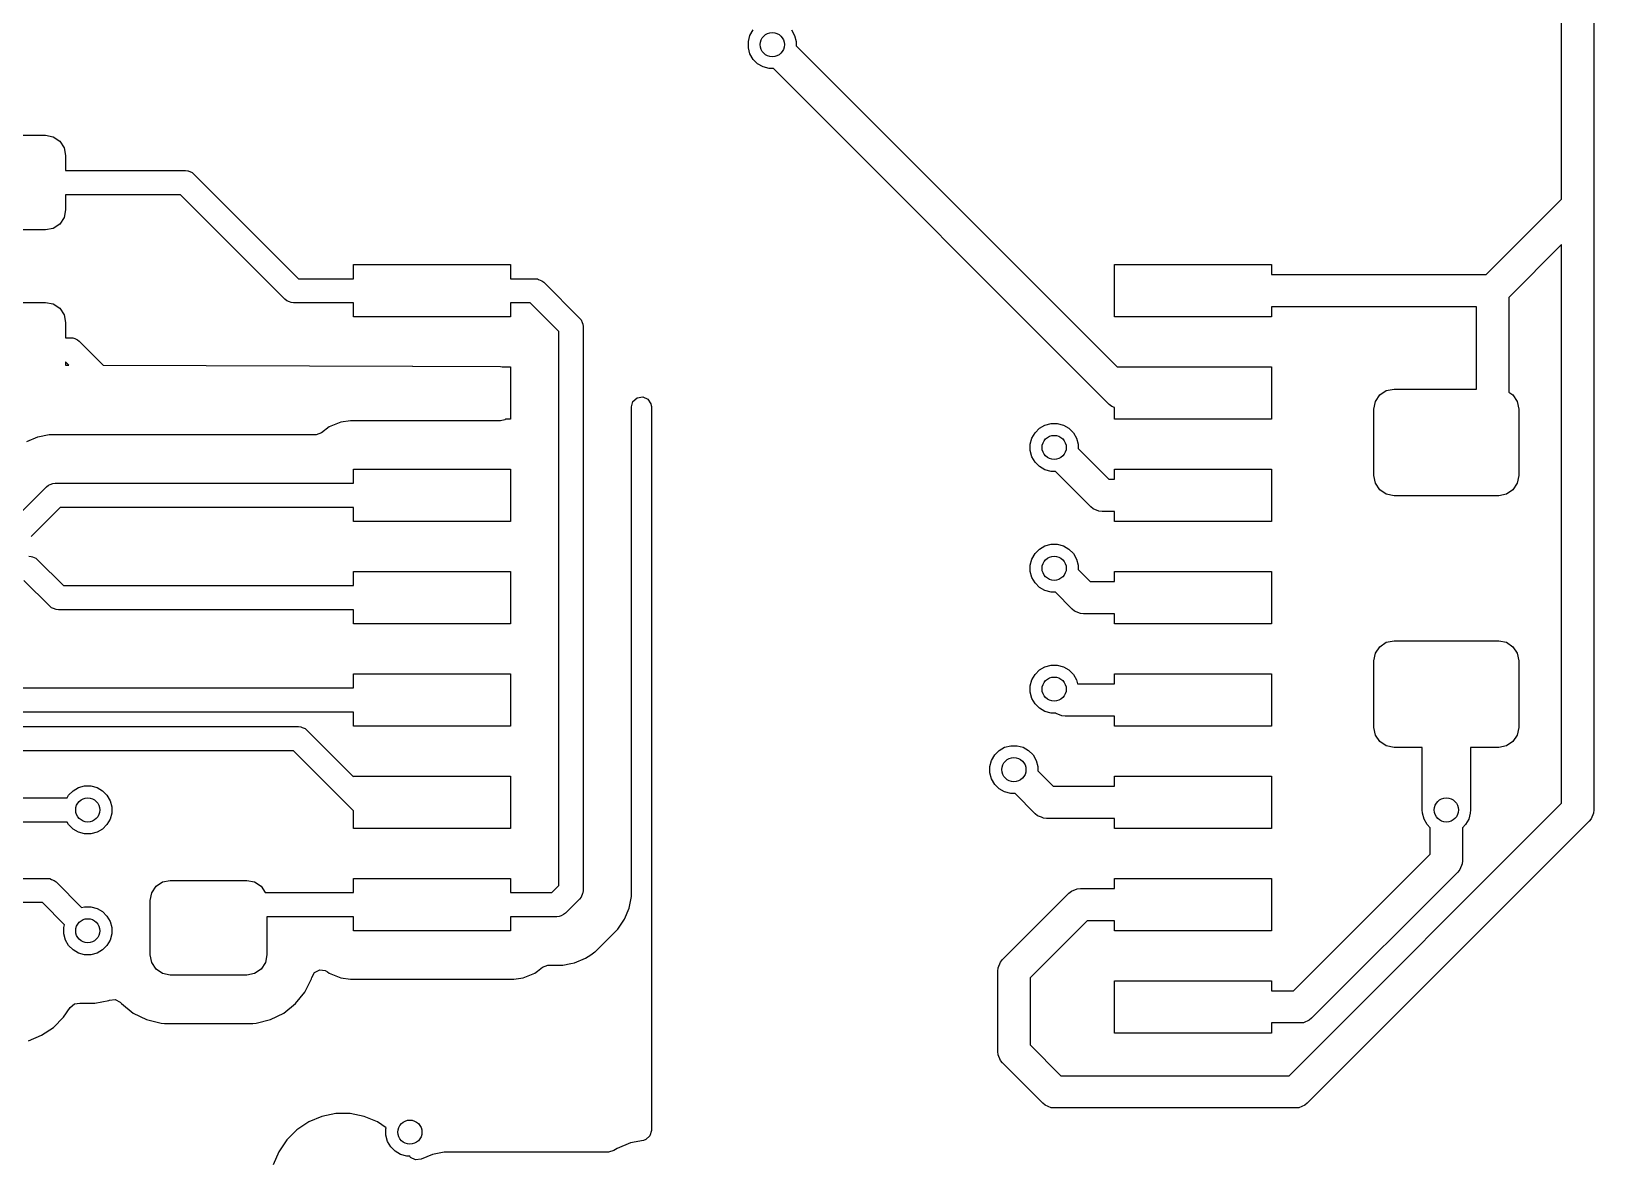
# Model space of a CAD drawing. Header units: inches. Extents: x 1.32 to 5.22, y -7.01 to -1.14.
# Drawn here: x 4.421 to 5.185, y -3.183 to -2.631 of the extents above; entities that cross this region are included whole.
import ezdxf

# ---------------------------------------------------------------- set-up
doc = ezdxf.new("R2010")
doc.units = ezdxf.units.IN
doc.header["$MEASUREMENT"] = 0
doc.layers.add('F.Cu', color=13, linetype='CONTINUOUS', true_color=0xc83434)

msp = doc.modelspace()

# ---------------------------------------------------------------- linework, layer by layer
at = {"layer": 'F.Cu', "linetype": 'CONTINUOUS'}
for p, q in [((5.18504, -2.35787), (5.18504, -2.71654)), ((5.16929, -2.71327), (5.16929, -2.36114)), ((4.77175, -2.63625), (4.77255, -2.63328)), ((4.77255, -2.63328), (4.77409, -2.63061)), ((4.79283, -2.63061), (4.79438, -2.63328)), ((4.79438, -2.63328), (4.79517, -2.63625)), ((4.77175, -2.63934), (4.77175, -2.63625)), ((4.77255, -2.64232), (4.77175, -2.63934)), ((4.77409, -2.64499), (4.77255, -2.64232)), ((4.79517, -2.63625), (4.79517, -2.63837)), ((4.79517, -2.63837), (4.95208, -2.79528)), ((4.77627, -2.64717), (4.77409, -2.64499)), ((4.77894, -2.64871), (4.77627, -2.64717)), ((4.78192, -2.64951), (4.77894, -2.64871)), ((4.78404, -2.64951), (4.78192, -2.64951)), ((4.94817, -2.81364), (4.78404, -2.64951)), ((4.41535, -2.68209), (4.42815, -2.68209)), ((4.42815, -2.68209), (4.43192, -2.68284)), ((4.43192, -2.68284), (4.43511, -2.68497)), ((4.43511, -2.68497), (4.43724, -2.68816)), ((4.43724, -2.68816), (4.43799, -2.69193)), ((4.43799, -2.69193), (4.43799, -2.69931)), ((4.43799, -2.69931), (4.49656, -2.69931)), ((4.49656, -2.69931), (4.49771, -2.69942)), ((4.49771, -2.69942), (4.49789, -2.6995)), ((4.49789, -2.6995), (4.49984, -2.70031)), ((4.49984, -2.70031), (4.50073, -2.70104)), ((4.50073, -2.70104), (4.55186, -2.75217)), ((4.49411, -2.71112), (4.43799, -2.71112)), ((4.43799, -2.71112), (4.43799, -2.7185)), ((4.54523, -2.76225), (4.49411, -2.71112)), ((4.43799, -2.7185), (4.43724, -2.72227)), ((5.13237, -2.7502), (5.16929, -2.71327)), ((5.18504, -2.71654), (5.18504, -3.01181)), ((4.43511, -2.72546), (4.43192, -2.7276)), ((4.43724, -2.72227), (4.43511, -2.72546)), ((4.42815, -2.72835), (4.39075, -2.72835)), ((4.43192, -2.7276), (4.42815, -2.72835)), ((5.16929, -2.73554), (5.1435, -2.76133)), ((5.16929, -3.00855), (5.16929, -2.73554)), ((4.57874, -2.75217), (4.57874, -2.74528)), ((4.57874, -2.74528), (4.65551, -2.74528)), ((4.65551, -2.74528), (4.65551, -2.75217)), ((4.95079, -2.77087), (4.95079, -2.74528)), ((4.95079, -2.74528), (5.02756, -2.74528)), ((5.02756, -2.74528), (5.02756, -2.7502)), ((4.55186, -2.75217), (4.57874, -2.75217)), ((4.65551, -2.75217), (4.66752, -2.75217)), ((4.66752, -2.75217), (4.66867, -2.75228)), ((4.66867, -2.75228), (4.66921, -2.7525)), ((4.66921, -2.7525), (4.6708, -2.75316)), ((4.6708, -2.75316), (4.6717, -2.7539)), ((4.6717, -2.7539), (4.68922, -2.77141)), ((5.02756, -2.7502), (5.13237, -2.7502)), ((4.39075, -2.76378), (4.42815, -2.76378)), ((4.42815, -2.76378), (4.43192, -2.76453)), ((4.43192, -2.76453), (4.43511, -2.76666)), ((4.54613, -2.76298), (4.54523, -2.76225)), ((4.54738, -2.7635), (4.54613, -2.76298)), ((4.54826, -2.76386), (4.54738, -2.7635)), ((4.54941, -2.76398), (4.54826, -2.76386)), ((4.57874, -2.76398), (4.54941, -2.76398)), ((4.57874, -2.77087), (4.57874, -2.76398)), ((4.66507, -2.76398), (4.65551, -2.76398)), ((4.65551, -2.76398), (4.65551, -2.77087)), ((4.67913, -2.77804), (4.66507, -2.76398)), ((5.1435, -2.76133), (5.1435, -2.80762)), ((4.43511, -2.76666), (4.43724, -2.76986)), ((4.43724, -2.76986), (4.43799, -2.77362)), ((4.65551, -2.77087), (4.57874, -2.77087)), ((4.68922, -2.77141), (4.68995, -2.77231)), ((4.68995, -2.77231), (4.69047, -2.77356)), ((5.02756, -2.77087), (4.95079, -2.77087)), ((5.12776, -2.76594), (5.02756, -2.76594)), ((5.02756, -2.76594), (5.02756, -2.77087)), ((5.12776, -2.8061), (5.12776, -2.76594)), ((4.43799, -2.77362), (4.43799, -2.781)), ((4.67913, -3.04873), (4.67913, -2.77804)), ((4.69047, -2.77356), (4.69083, -2.77444)), ((4.69083, -2.77444), (4.69094, -2.77559)), ((4.69094, -2.77559), (4.69094, -3.05118)), ((4.43799, -2.781), (4.44045, -2.781)), ((4.44045, -2.781), (4.4416, -2.78112)), ((4.4416, -2.78112), (4.44249, -2.78148)), ((4.44249, -2.78148), (4.44373, -2.782)), ((4.44373, -2.782), (4.44463, -2.78273)), ((4.44463, -2.78273), (4.45639, -2.79449)), ((4.43799, -2.79281), (4.43799, -2.79444)), ((4.43801, -2.79281), (4.43799, -2.79281)), ((4.43799, -2.79444), (4.43964, -2.79445)), ((4.43964, -2.79445), (4.43801, -2.79281)), ((4.45639, -2.79449), (4.60765, -2.79494)), ((4.60765, -2.79494), (4.60765, -2.79494)), ((4.60765, -2.79494), (4.60775, -2.79494)), ((4.60775, -2.79494), (4.65062, -2.79506)), ((4.65062, -2.79506), (4.65135, -2.79528)), ((4.65135, -2.79528), (4.65551, -2.79528)), ((4.65551, -2.79528), (4.65551, -2.82087)), ((4.95208, -2.79528), (5.02756, -2.79528)), ((5.02756, -2.79528), (5.02756, -2.82087)), ((4.71536, -2.81213), (4.71744, -2.81033)), ((4.71744, -2.81033), (4.72016, -2.80994)), ((4.72016, -2.80994), (4.72267, -2.81108)), ((5.07831, -2.81218), (5.08044, -2.80899)), ((5.08044, -2.80899), (5.08364, -2.80685)), ((5.08364, -2.80685), (5.0874, -2.8061)), ((5.0874, -2.8061), (5.12776, -2.8061)), ((5.1435, -2.80762), (5.14554, -2.80899)), ((5.14554, -2.80899), (5.14768, -2.81218)), ((4.71459, -2.81477), (4.71536, -2.81213)), ((4.71459, -3.04827), (4.71459, -2.81477)), ((4.72267, -2.81108), (4.72415, -2.8134)), ((4.72415, -2.8134), (4.72431, -2.81414)), ((4.72431, -2.81414), (4.72437, -2.81459)), ((4.72437, -2.81459), (4.72441, -2.81522)), ((4.72441, -2.81522), (4.72441, -3.16851)), ((4.94937, -2.81462), (4.94817, -2.81364)), ((4.95079, -2.81521), (4.94937, -2.81462)), ((4.95079, -2.82087), (4.95079, -2.81521)), ((5.07756, -2.81594), (5.07831, -2.81218)), ((5.07756, -2.84843), (5.07756, -2.81594)), ((5.14768, -2.81218), (5.14843, -2.81594)), ((5.14843, -2.81594), (5.14843, -2.84843)), ((4.56682, -2.82462), (4.56305, -2.82751)), ((4.57257, -2.82224), (4.56682, -2.82462)), ((4.57719, -2.82163), (4.57257, -2.82224)), ((4.57257, -2.82224), (4.57257, -2.82224)), ((4.65061, -2.82163), (4.57719, -2.82163)), ((4.65264, -2.82119), (4.65061, -2.82163)), ((4.65302, -2.82087), (4.65264, -2.82119)), ((4.65551, -2.82087), (4.65302, -2.82087)), ((4.91189, -2.82746), (4.91407, -2.82528)), ((4.91407, -2.82528), (4.91674, -2.82373)), ((4.91674, -2.82373), (4.91972, -2.82294)), ((4.91972, -2.82294), (4.9228, -2.82294)), ((4.9228, -2.82294), (4.92578, -2.82373)), ((4.92578, -2.82373), (4.92845, -2.82528)), ((4.92845, -2.82528), (4.93063, -2.82746)), ((5.02756, -2.82087), (4.95079, -2.82087)), ((4.42426, -2.82966), (4.41888, -2.83189)), ((4.42439, -2.82963), (4.42426, -2.82966)), ((4.42426, -2.82966), (4.42426, -2.82966)), ((4.42996, -2.82852), (4.42439, -2.82963)), ((4.56008, -2.82852), (4.42996, -2.82852)), ((4.56048, -2.82851), (4.56008, -2.82852)), ((4.56305, -2.82751), (4.56048, -2.82851)), ((4.90955, -2.8331), (4.91035, -2.83013)), ((4.90955, -2.83619), (4.90955, -2.8331)), ((4.91035, -2.83013), (4.91189, -2.82746)), ((4.93063, -2.82746), (4.93217, -2.83013)), ((4.93217, -2.83013), (4.93297, -2.8331)), ((4.93297, -2.8331), (4.93297, -2.83522)), ((4.91035, -2.83917), (4.90955, -2.83619)), ((4.91189, -2.84184), (4.91035, -2.83917)), ((4.93297, -2.83522), (4.94795, -2.8502)), ((4.57874, -2.85217), (4.57874, -2.84528)), ((4.57874, -2.84528), (4.65551, -2.84528)), ((4.65551, -2.84528), (4.65551, -2.87087)), ((4.91407, -2.84402), (4.91189, -2.84184)), ((4.91674, -2.84556), (4.91407, -2.84402)), ((4.91972, -2.84636), (4.91674, -2.84556)), ((4.92183, -2.84636), (4.91972, -2.84636)), ((4.93912, -2.86364), (4.92183, -2.84636)), ((4.95079, -2.8502), (4.95079, -2.84528)), ((4.95079, -2.84528), (5.02756, -2.84528)), ((5.02756, -2.84528), (5.02756, -2.87087)), ((5.07831, -2.85219), (5.07756, -2.84843)), ((5.14843, -2.84843), (5.14768, -2.85219)), ((4.41448, -2.86811), (4.4287, -2.8539)), ((4.4287, -2.8539), (4.42959, -2.85316)), ((4.42959, -2.85316), (4.43049, -2.85279)), ((4.43049, -2.85279), (4.43172, -2.85228)), ((4.43172, -2.85228), (4.43287, -2.85217)), ((4.43287, -2.85217), (4.57874, -2.85217)), ((4.94795, -2.8502), (4.95079, -2.8502)), ((5.08044, -2.85538), (5.07831, -2.85219)), ((5.08364, -2.85752), (5.08044, -2.85538)), ((5.14554, -2.85538), (5.14235, -2.85752)), ((5.14768, -2.85219), (5.14554, -2.85538)), ((4.43532, -2.86398), (4.4211, -2.87819)), ((4.57874, -2.86398), (4.43532, -2.86398)), ((4.57874, -2.87087), (4.57874, -2.86398)), ((4.94031, -2.86462), (4.93912, -2.86364)), ((5.0874, -2.85827), (5.08364, -2.85752)), ((5.13858, -2.85827), (5.0874, -2.85827)), ((5.14235, -2.85752), (5.13858, -2.85827)), ((4.65551, -2.87087), (4.57874, -2.87087)), ((4.94315, -2.86579), (4.94031, -2.86462)), ((4.94469, -2.86594), (4.94315, -2.86579)), ((4.95079, -2.86594), (4.94469, -2.86594)), ((4.95079, -2.87087), (4.95079, -2.86594)), ((5.02756, -2.87087), (4.95079, -2.87087)), ((4.91035, -2.88918), (4.91189, -2.88651)), ((4.91189, -2.88651), (4.91407, -2.88433)), ((4.91407, -2.88433), (4.91674, -2.88279)), ((4.91674, -2.88279), (4.91972, -2.88199)), ((4.91972, -2.88199), (4.9228, -2.88199)), ((4.9228, -2.88199), (4.92578, -2.88279)), ((4.92578, -2.88279), (4.92845, -2.88433)), ((4.92845, -2.88433), (4.93063, -2.88651)), ((4.93063, -2.88651), (4.93217, -2.88918)), ((4.42008, -2.8878), (4.42123, -2.88791)), ((4.42123, -2.88791), (4.42177, -2.88813)), ((4.42177, -2.88813), (4.42336, -2.88879)), ((4.42336, -2.88879), (4.42425, -2.88952)), ((4.42425, -2.88952), (4.43689, -2.90217)), ((4.90955, -2.89216), (4.91035, -2.88918)), ((4.90955, -2.89524), (4.90955, -2.89216)), ((4.93217, -2.88918), (4.93297, -2.89216)), ((4.93297, -2.89216), (4.93297, -2.89428)), ((4.93297, -2.89428), (4.93889, -2.9002)), ((4.43027, -2.91225), (4.41763, -2.89961)), ((4.43689, -2.90217), (4.57874, -2.90217)), ((4.57874, -2.90217), (4.57874, -2.89528)), ((4.57874, -2.89528), (4.65551, -2.89528)), ((4.65551, -2.89528), (4.65551, -2.92087)), ((4.91035, -2.89822), (4.90955, -2.89524)), ((4.91189, -2.90089), (4.91035, -2.89822)), ((4.91407, -2.90307), (4.91189, -2.90089)), ((4.93889, -2.9002), (4.95079, -2.9002)), ((4.95079, -2.9002), (4.95079, -2.89528)), ((4.95079, -2.89528), (5.02756, -2.89528)), ((5.02756, -2.89528), (5.02756, -2.92087)), ((4.91674, -2.90461), (4.91407, -2.90307)), ((4.91972, -2.90541), (4.91674, -2.90461)), ((4.92183, -2.90541), (4.91972, -2.90541)), ((4.93006, -2.91364), (4.92183, -2.90541)), ((4.43117, -2.91298), (4.43027, -2.91225)), ((4.43214, -2.91339), (4.43117, -2.91298)), ((4.4333, -2.91386), (4.43214, -2.91339)), ((4.43445, -2.91398), (4.4333, -2.91386)), ((4.57874, -2.91398), (4.43445, -2.91398)), ((4.57874, -2.92087), (4.57874, -2.91398)), ((4.93126, -2.91462), (4.93006, -2.91364)), ((4.93409, -2.91579), (4.93126, -2.91462)), ((4.93563, -2.91594), (4.93409, -2.91579)), ((4.95079, -2.91594), (4.93563, -2.91594)), ((4.95079, -2.92087), (4.95079, -2.91594)), ((4.65551, -2.92087), (4.57874, -2.92087)), ((5.02756, -2.92087), (4.95079, -2.92087)), ((5.07831, -2.93521), (5.08044, -2.93202)), ((5.08044, -2.93202), (5.08364, -2.92988)), ((5.08364, -2.92988), (5.0874, -2.92913)), ((5.0874, -2.92913), (5.13858, -2.92913)), ((5.13858, -2.92913), (5.14235, -2.92988)), ((5.14235, -2.92988), (5.14554, -2.93202)), ((5.14554, -2.93202), (5.14768, -2.93521)), ((5.07756, -2.93898), (5.07831, -2.93521)), ((5.07756, -2.97146), (5.07756, -2.93898)), ((5.14768, -2.93521), (5.14843, -2.93898)), ((5.14843, -2.93898), (5.14843, -2.97146)), ((4.57874, -2.95217), (4.57874, -2.94528)), ((4.57874, -2.94528), (4.65551, -2.94528)), ((4.65551, -2.94528), (4.65551, -2.97087)), ((4.90955, -2.95121), (4.91035, -2.94824)), ((4.91035, -2.94824), (4.91189, -2.94557)), ((4.91189, -2.94557), (4.91407, -2.94339)), ((4.91407, -2.94339), (4.91674, -2.94184)), ((4.91674, -2.94184), (4.91972, -2.94105)), ((4.91972, -2.94105), (4.9228, -2.94105)), ((4.9228, -2.94105), (4.92578, -2.94184)), ((4.92578, -2.94184), (4.92845, -2.94339)), ((4.92845, -2.94339), (4.93063, -2.94557)), ((4.93063, -2.94557), (4.93217, -2.94824)), ((4.93217, -2.94824), (4.9327, -2.9502)), ((4.95079, -2.9502), (4.95079, -2.94528)), ((4.95079, -2.94528), (5.02756, -2.94528)), ((5.02756, -2.94528), (5.02756, -2.97087)), ((4.34508, -2.95217), (4.57874, -2.95217)), ((4.90955, -2.9543), (4.90955, -2.95121)), ((4.91035, -2.95728), (4.90955, -2.9543)), ((4.9327, -2.9502), (4.95079, -2.9502)), ((4.91189, -2.95995), (4.91035, -2.95728)), ((4.91407, -2.96213), (4.91189, -2.95995)), ((4.91674, -2.96367), (4.91407, -2.96213)), ((4.91972, -2.96447), (4.91674, -2.96367)), ((4.57874, -2.96398), (4.34752, -2.96398)), ((4.35291, -2.97106), (4.55177, -2.97106)), ((4.55177, -2.97106), (4.55292, -2.97118)), ((4.55292, -2.97118), (4.5536, -2.97146)), ((4.57874, -2.97087), (4.57874, -2.96398)), ((4.65551, -2.97087), (4.57874, -2.97087)), ((4.92202, -2.96447), (4.91972, -2.96447)), ((4.9222, -2.96462), (4.92202, -2.96447)), ((4.92504, -2.96579), (4.9222, -2.96462)), ((4.92657, -2.96594), (4.92504, -2.96579)), ((4.95079, -2.96594), (4.92657, -2.96594)), ((4.95079, -2.97087), (4.95079, -2.96594)), ((5.02756, -2.97087), (4.95079, -2.97087)), ((4.5536, -2.97146), (4.55505, -2.97206)), ((4.55505, -2.97206), (4.55595, -2.97279)), ((4.55595, -2.97279), (4.57874, -2.99559)), ((5.07831, -2.97522), (5.07756, -2.97146)), ((5.08044, -2.97842), (5.07831, -2.97522)), ((5.08364, -2.98055), (5.08044, -2.97842)), ((5.14554, -2.97842), (5.14235, -2.98055)), ((5.14768, -2.97522), (5.14554, -2.97842)), ((5.14843, -2.97146), (5.14768, -2.97522)), ((4.54933, -2.98287), (4.35535, -2.98287)), ((4.5787, -3.01225), (4.54933, -2.98287)), ((4.89066, -2.98761), (4.8922, -2.98494)), ((4.8922, -2.98494), (4.89438, -2.98276)), ((4.89438, -2.98276), (4.89705, -2.98121)), ((4.89705, -2.98121), (4.90003, -2.98042)), ((4.90003, -2.98042), (4.90312, -2.98042)), ((4.90312, -2.98042), (4.90609, -2.98121)), ((4.90609, -2.98121), (4.90876, -2.98276)), ((4.90876, -2.98276), (4.91095, -2.98494)), ((4.91095, -2.98494), (4.91249, -2.98761)), ((5.0874, -2.9813), (5.08364, -2.98055)), ((5.10118, -2.9813), (5.0874, -2.9813)), ((5.10118, -3.01181), (5.10118, -2.9813)), ((5.13858, -2.9813), (5.1248, -2.9813)), ((5.1248, -2.9813), (5.1248, -3.01181)), ((5.14235, -2.98055), (5.13858, -2.9813)), ((4.88986, -2.99058), (4.89066, -2.98761)), ((4.88986, -2.99367), (4.88986, -2.99058)), ((4.89066, -2.99665), (4.88986, -2.99367)), ((4.91249, -2.98761), (4.91328, -2.99058)), ((4.91328, -2.99058), (4.91328, -2.9927)), ((4.91328, -2.9927), (4.92078, -3.0002)), ((4.44163, -3.00244), (4.4443, -3.0009)), ((4.4443, -3.0009), (4.44728, -3.0001)), ((4.44728, -3.0001), (4.45036, -3.0001)), ((4.45036, -3.0001), (4.45334, -3.0009)), ((4.45334, -3.0009), (4.45601, -3.00244)), ((4.57874, -2.99559), (4.57874, -2.99528)), ((4.57874, -2.99528), (4.65551, -2.99528)), ((4.65551, -2.99528), (4.65551, -3.02087)), ((4.8922, -2.99932), (4.89066, -2.99665)), ((4.89438, -3.0015), (4.8922, -2.99932)), ((4.89705, -3.00304), (4.89438, -3.0015)), ((4.92078, -3.0002), (4.95079, -3.0002)), ((4.95079, -3.0002), (4.95079, -2.99528)), ((4.95079, -2.99528), (5.02756, -2.99528)), ((5.02756, -2.99528), (5.02756, -3.02087)), ((4.37008, -3.00591), (4.43871, -3.00591)), ((4.43871, -3.00591), (4.43945, -3.00462)), ((4.43945, -3.00462), (4.44163, -3.00244)), ((4.45601, -3.00244), (4.45819, -3.00462)), ((4.45819, -3.00462), (4.45973, -3.00729)), ((4.45973, -3.00729), (4.46053, -3.01027)), ((4.90003, -3.00384), (4.89705, -3.00304)), ((4.90215, -3.00384), (4.90003, -3.00384)), ((4.91195, -3.01364), (4.90215, -3.00384)), ((5.03611, -3.14173), (5.16929, -3.00855)), ((4.45973, -3.01633), (4.45819, -3.019)), ((4.46053, -3.01335), (4.45973, -3.01633)), ((4.46053, -3.01027), (4.46053, -3.01335)), ((4.57874, -3.01228), (4.5787, -3.01225)), ((4.57874, -3.02087), (4.57874, -3.01228)), ((4.91314, -3.01462), (4.91195, -3.01364)), ((4.91315, -3.01462), (4.91314, -3.01462)), ((4.91508, -3.01542), (4.91315, -3.01462)), ((4.91598, -3.01579), (4.91508, -3.01542)), ((4.91752, -3.01594), (4.91598, -3.01579)), ((4.91598, -3.01579), (4.91598, -3.01579)), ((4.95079, -3.01594), (4.91752, -3.01594)), ((4.95079, -3.02087), (4.95079, -3.01594)), ((5.10128, -3.01335), (5.10118, -3.01181)), ((5.10208, -3.01633), (5.10128, -3.01335)), ((5.10362, -3.019), (5.10208, -3.01633)), ((5.1239, -3.01633), (5.12236, -3.019)), ((5.1247, -3.01335), (5.1239, -3.01633)), ((5.1248, -3.01181), (5.1247, -3.01335)), ((5.18371, -3.01619), (5.18273, -3.01738)), ((5.18489, -3.01335), (5.18371, -3.01619)), ((5.18504, -3.01181), (5.18489, -3.01335)), ((4.43871, -3.01772), (4.37252, -3.01772)), ((4.43945, -3.019), (4.43871, -3.01772)), ((4.44163, -3.02118), (4.43945, -3.019)), ((4.4443, -3.02272), (4.44163, -3.02118)), ((4.44728, -3.02352), (4.4443, -3.02272)), ((4.45036, -3.02352), (4.44728, -3.02352)), ((4.45334, -3.02272), (4.45036, -3.02352)), ((4.45601, -3.02118), (4.45334, -3.02272)), ((4.45819, -3.019), (4.45601, -3.02118)), ((4.65551, -3.02087), (4.57874, -3.02087)), ((5.02756, -3.02087), (4.95079, -3.02087)), ((5.18273, -3.01738), (5.04494, -3.15517)), ((5.10512, -3.0205), (5.10362, -3.019)), ((5.10512, -3.03335), (5.10512, -3.0205)), ((5.12236, -3.019), (5.12087, -3.0205)), ((5.12087, -3.0205), (5.12087, -3.03661)), ((5.03827, -3.1002), (5.10512, -3.03335)), ((5.12071, -3.03815), (5.11954, -3.04099)), ((5.12087, -3.03661), (5.12071, -3.03815)), ((4.1565, -3.04528), (4.42913, -3.04528)), ((4.42913, -3.04528), (4.43029, -3.04539)), ((4.43029, -3.04539), (4.43117, -3.04575)), ((4.43117, -3.04575), (4.43241, -3.04627)), ((4.43241, -3.04627), (4.43331, -3.04701)), ((4.43331, -3.04701), (4.44584, -3.05954)), ((4.48221, -3.04914), (4.48541, -3.04701)), ((4.48541, -3.04701), (4.48917, -3.04626)), ((4.48917, -3.04626), (4.52657, -3.04626)), ((4.52657, -3.04626), (4.53034, -3.04701)), ((4.53034, -3.04701), (4.53353, -3.04914)), ((4.57874, -3.05217), (4.57874, -3.04528)), ((4.57874, -3.04528), (4.65551, -3.04528)), ((4.65551, -3.04528), (4.65551, -3.05217)), ((4.95079, -3.0502), (4.95079, -3.04528)), ((4.95079, -3.04528), (5.02756, -3.04528)), ((5.02756, -3.04528), (5.02756, -3.07087)), ((5.11856, -3.04218), (5.0471, -3.11364)), ((5.11954, -3.04099), (5.11856, -3.04218)), ((4.47933, -3.0561), (4.48008, -3.05234)), ((4.48008, -3.05234), (4.48221, -3.04914)), ((4.53353, -3.04914), (4.53555, -3.05217)), ((4.53555, -3.05217), (4.57874, -3.05217)), ((4.65551, -3.05217), (4.6757, -3.05217)), ((4.6757, -3.05217), (4.67913, -3.04873)), ((4.68922, -3.05536), (4.68233, -3.06225)), ((4.68995, -3.05446), (4.68922, -3.05536)), ((4.69069, -3.05267), (4.68995, -3.05446)), ((4.69083, -3.05233), (4.69069, -3.05267)), ((4.69094, -3.05118), (4.69083, -3.05233)), ((4.71345, -3.0598), (4.71459, -3.05409)), ((4.71459, -3.05409), (4.71459, -3.04827)), ((4.71459, -3.04827), (4.71459, -3.04827)), ((4.89601, -3.08498), (4.92849, -3.0525)), ((4.92849, -3.0525), (4.92968, -3.05152)), ((4.92968, -3.05152), (4.93252, -3.05035)), ((4.93252, -3.05035), (4.93406, -3.0502)), ((4.93406, -3.0502), (4.95079, -3.0502)), ((4.42669, -3.05709), (4.13041, -3.05709)), ((4.43749, -3.06789), (4.42669, -3.05709)), ((4.44584, -3.05954), (4.44728, -3.05916)), ((4.44728, -3.05916), (4.45036, -3.05916)), ((4.45036, -3.05916), (4.45334, -3.05995)), ((4.45334, -3.05995), (4.45601, -3.0615)), ((4.45601, -3.0615), (4.45819, -3.06368)), ((4.47933, -3.08268), (4.47933, -3.0561)), ((4.68143, -3.06298), (4.68018, -3.0635)), ((4.68233, -3.06225), (4.68143, -3.06298)), ((4.71122, -3.06518), (4.71345, -3.0598)), ((4.43711, -3.06932), (4.43749, -3.06789)), ((4.43711, -3.07241), (4.43711, -3.06932)), ((4.45819, -3.06368), (4.45973, -3.06635)), ((4.45973, -3.06635), (4.46053, -3.06932)), ((4.46053, -3.06932), (4.46053, -3.07241)), ((4.57874, -3.06398), (4.53642, -3.06398)), ((4.53642, -3.06398), (4.53642, -3.08268)), ((4.57874, -3.07087), (4.57874, -3.06398)), ((4.67815, -3.06398), (4.65551, -3.06398)), ((4.65551, -3.06398), (4.65551, -3.07087)), ((4.6793, -3.06386), (4.67815, -3.06398)), ((4.68018, -3.0635), (4.6793, -3.06386)), ((4.69698, -3.08102), (4.70799, -3.07002)), ((4.70799, -3.07002), (4.71122, -3.06518)), ((4.93732, -3.06594), (4.90945, -3.09381)), ((4.95079, -3.06594), (4.93732, -3.06594)), ((4.95079, -3.07087), (4.95079, -3.06594)), ((4.43791, -3.07539), (4.43711, -3.07241)), ((4.43945, -3.07806), (4.43791, -3.07539)), ((4.44163, -3.08024), (4.43945, -3.07806)), ((4.45819, -3.07806), (4.45601, -3.08024)), ((4.45973, -3.07539), (4.45819, -3.07806)), ((4.46053, -3.07241), (4.45973, -3.07539)), ((4.65551, -3.07087), (4.57874, -3.07087)), ((5.02756, -3.07087), (4.95079, -3.07087)), ((4.4443, -3.08178), (4.44163, -3.08024)), ((4.44728, -3.08258), (4.4443, -3.08178)), ((4.45036, -3.08258), (4.44728, -3.08258)), ((4.45334, -3.08178), (4.45036, -3.08258)), ((4.45601, -3.08024), (4.45334, -3.08178)), ((4.48008, -3.08644), (4.47933, -3.08268)), ((4.53642, -3.08268), (4.53567, -3.08644)), ((4.68677, -3.08648), (4.69215, -3.08426)), ((4.69215, -3.08426), (4.6947, -3.08255)), ((4.6947, -3.08255), (4.69671, -3.08121)), ((4.6947, -3.08255), (4.6947, -3.08255)), ((4.6947, -3.08255), (4.6947, -3.08255)), ((4.69671, -3.08121), (4.69698, -3.08102)), ((4.89503, -3.08618), (4.89601, -3.08498)), ((4.48221, -3.08964), (4.48008, -3.08644)), ((4.48541, -3.09177), (4.48221, -3.08964)), ((4.48917, -3.09252), (4.48541, -3.09177)), ((4.52657, -3.09252), (4.48917, -3.09252)), ((4.53034, -3.09177), (4.52657, -3.09252)), ((4.53353, -3.08964), (4.53034, -3.09177)), ((4.53567, -3.08644), (4.53353, -3.08964)), ((4.55835, -3.09363), (4.55974, -3.09126)), ((4.55974, -3.09126), (4.5622, -3.09001)), ((4.5622, -3.09001), (4.56493, -3.09029)), ((4.56493, -3.09029), (4.56606, -3.09094)), ((4.56606, -3.09094), (4.56682, -3.09152)), ((4.56682, -3.09152), (4.56682, -3.09152)), ((4.56682, -3.09152), (4.56682, -3.09152)), ((4.56682, -3.09152), (4.57257, -3.0939)), ((4.66168, -3.0939), (4.66743, -3.09152)), ((4.66743, -3.09152), (4.66869, -3.09055)), ((4.66869, -3.09055), (4.6712, -3.08863)), ((4.6712, -3.08863), (4.67377, -3.08764)), ((4.67377, -3.08764), (4.67417, -3.08762)), ((4.67417, -3.08762), (4.68106, -3.08762)), ((4.68106, -3.08762), (4.6849, -3.08685)), ((4.6849, -3.08685), (4.68677, -3.08648)), ((4.8937, -3.09055), (4.89385, -3.08902)), ((4.8937, -3.12992), (4.8937, -3.09055)), ((4.89385, -3.08902), (4.89503, -3.08618)), ((4.55039, -3.10649), (4.55495, -3.10082)), ((4.55495, -3.10082), (4.55819, -3.09429)), ((4.55819, -3.09429), (4.55835, -3.09363)), ((4.57257, -3.0939), (4.57719, -3.09451)), ((4.57719, -3.09451), (4.65706, -3.09451)), ((4.65706, -3.09451), (4.66168, -3.0939)), ((4.65706, -3.09451), (4.65706, -3.09451)), ((4.66168, -3.0939), (4.66168, -3.0939)), ((4.66168, -3.0939), (4.66168, -3.0939)), ((4.90945, -3.09381), (4.90945, -3.12666)), ((4.95079, -3.12087), (4.95079, -3.09528)), ((4.95079, -3.09528), (5.02756, -3.09528)), ((5.02756, -3.09528), (5.02756, -3.1002)), ((5.02756, -3.1002), (5.03827, -3.1002)), ((4.43699, -3.11315), (4.44018, -3.10837)), ((4.44018, -3.10837), (4.44229, -3.1066)), ((4.44229, -3.1066), (4.44502, -3.10626)), ((4.44502, -3.10626), (4.44519, -3.10629)), ((4.44519, -3.10629), (4.44533, -3.10632)), ((4.44533, -3.10632), (4.44533, -3.10632)), ((4.44533, -3.10632), (4.45231, -3.10632)), ((4.45231, -3.10632), (4.45916, -3.10496)), ((4.45231, -3.10632), (4.45231, -3.10632)), ((4.45916, -3.10496), (4.4595, -3.10482)), ((4.4595, -3.10482), (4.46224, -3.10452)), ((4.46224, -3.10452), (4.4647, -3.10575)), ((4.4647, -3.10575), (4.46517, -3.10627)), ((4.46517, -3.10627), (4.46522, -3.10632)), ((4.46522, -3.10632), (4.46536, -3.10649)), ((4.46536, -3.10649), (4.47103, -3.11106)), ((4.54471, -3.11106), (4.55039, -3.10649)), ((4.43205, -3.11809), (4.43699, -3.11315)), ((4.47103, -3.11106), (4.47756, -3.11429)), ((4.47756, -3.11429), (4.48463, -3.11605)), ((4.48463, -3.11605), (4.48463, -3.11605)), ((4.48463, -3.11605), (4.48463, -3.11605)), ((4.48463, -3.11605), (4.48626, -3.11616)), ((4.48626, -3.11616), (4.48626, -3.11616)), ((4.48626, -3.11616), (4.52949, -3.11616)), ((4.52949, -3.11616), (4.53112, -3.11605)), ((4.52949, -3.11616), (4.52949, -3.11616)), ((4.53112, -3.11605), (4.53819, -3.11429)), ((4.53819, -3.11429), (4.54471, -3.11106)), ((5.04154, -3.11594), (5.02756, -3.11594)), ((5.02756, -3.11594), (5.02756, -3.12087)), ((5.04307, -3.11579), (5.04154, -3.11594)), ((5.04591, -3.11462), (5.04307, -3.11579)), ((5.0471, -3.11364), (5.04591, -3.11462)), ((4.41979, -3.12464), (4.42624, -3.12197)), ((4.42624, -3.12197), (4.43205, -3.11809)), ((5.02756, -3.12087), (4.95079, -3.12087)), ((4.89385, -3.13146), (4.8937, -3.12992)), ((4.89503, -3.1343), (4.89385, -3.13146)), ((4.90945, -3.12666), (4.92452, -3.14173)), ((4.89601, -3.13549), (4.89503, -3.1343)), ((4.91569, -3.15517), (4.89601, -3.13549)), ((4.92452, -3.14173), (5.03611, -3.14173)), ((4.56328, -3.16158), (4.55683, -3.16425)), ((4.57013, -3.16022), (4.56328, -3.16158)), ((4.56328, -3.16158), (4.56328, -3.16158)), ((4.57711, -3.16022), (4.57013, -3.16022)), ((4.57013, -3.16022), (4.57013, -3.16022)), ((4.58396, -3.16158), (4.57711, -3.16022)), ((4.57711, -3.16022), (4.57711, -3.16022)), ((4.59041, -3.16425), (4.58396, -3.16158)), ((4.58396, -3.16158), (4.58396, -3.16158)), ((4.91689, -3.15615), (4.91569, -3.15517)), ((4.91972, -3.15733), (4.91689, -3.15615)), ((4.92126, -3.15748), (4.91972, -3.15733)), ((5.03937, -3.15748), (4.92126, -3.15748)), ((5.04091, -3.15733), (5.03937, -3.15748)), ((5.04374, -3.15615), (5.04091, -3.15733)), ((5.04494, -3.15517), (5.04374, -3.15615)), ((4.55102, -3.16813), (4.54608, -3.17307)), ((4.55683, -3.16425), (4.55102, -3.16813)), ((4.55102, -3.16813), (4.55102, -3.16813)), ((4.55683, -3.16425), (4.55683, -3.16425)), ((4.59042, -3.16425), (4.59041, -3.16425)), ((4.59475, -3.16715), (4.59042, -3.16425)), ((4.59459, -3.16775), (4.59475, -3.16715)), ((4.59459, -3.17083), (4.59459, -3.16775)), ((4.72441, -3.16851), (4.72363, -3.17115)), ((4.54608, -3.17307), (4.5422, -3.17888)), ((4.54608, -3.17307), (4.54608, -3.17307)), ((4.59539, -3.17381), (4.59459, -3.17083)), ((4.59693, -3.17648), (4.59539, -3.17381)), ((4.59911, -3.17866), (4.59693, -3.17648)), ((4.70762, -3.17724), (4.70605, -3.17829)), ((4.71407, -3.17457), (4.70762, -3.17724)), ((4.70762, -3.17724), (4.70762, -3.17724)), ((4.72048, -3.1733), (4.71407, -3.17457)), ((4.71407, -3.17457), (4.71407, -3.17457)), ((4.72156, -3.17295), (4.72048, -3.1733)), ((4.72363, -3.17115), (4.72156, -3.17295)), ((4.5422, -3.17888), (4.53953, -3.18533)), ((4.5422, -3.17888), (4.5422, -3.17888)), ((4.60178, -3.1802), (4.59911, -3.17866)), ((4.60476, -3.181), (4.60178, -3.1802)), ((4.60623, -3.181), (4.60476, -3.181)), ((4.60665, -3.1816), (4.60623, -3.181)), ((4.60911, -3.18283), (4.60665, -3.1816)), ((4.61184, -3.18254), (4.60911, -3.18283)), ((4.61737, -3.18025), (4.61184, -3.18254)), ((4.62307, -3.17911), (4.61737, -3.18025)), ((4.61737, -3.18025), (4.61737, -3.18025)), ((4.70334, -3.17911), (4.62307, -3.17911)), ((4.70342, -3.17911), (4.70334, -3.17911)), ((4.70605, -3.17829), (4.70342, -3.17911))]:
    msp.add_line(p, q, dxfattribs=at)
at = {"layer": 'F.Cu'}
for centre in [(4.78346, -2.6378), (4.92126, -2.83465), (4.92126, -2.8937), (4.92126, -2.95276), (4.90157, -2.99213), (4.44882, -3.01181), (5.11299, -3.01181), (4.44882, -3.07087), (4.6063, -3.16929)]:
    msp.add_circle(centre, 0.00591, dxfattribs=at)

doc.saveas('drawing.dxf')
